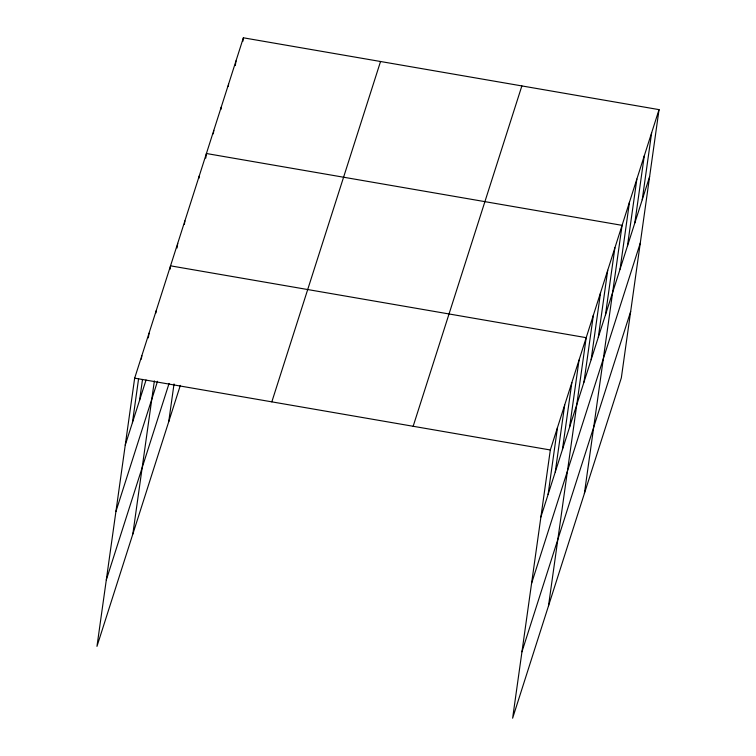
<?xml version="1.0" encoding="UTF-8"?>
<svg xmlns="http://www.w3.org/2000/svg" width="756" height="756" viewBox="0 0 756 756"><rect width="100%" height="100%" fill="white"/><g stroke="black" fill="none" stroke-linecap="round" stroke-linejoin="round"><path stroke-width="1.13" d="M659.034 109.629L550.321 449.981L512.625 718.2L621.337 377.849L659.034 109.629L243.375 37.8L134.662 378.151L96.966 646.371L180.334 385.371M132.423 422.68L138.584 378.794M141.344 359.157L141.835 355.689M139.595 400.217L142.515 379.427M148.365 337.847L149.008 333.226M155.859 313.069L156.19 310.763M132.839 534.057L154.366 380.911M170.053 269.297L170.535 265.838L586.193 337.667L548.497 605.887M177.065 247.996L177.717 243.375M184.398 224.371L184.889 220.913M198.913 178.293L199.234 175.987M168.72 421.744L174.031 383.953M205.764 158.136L206.416 153.515L622.075 225.345L584.379 493.564M213.324 133.84L213.806 130.372M220.875 109.544L221.196 107.229M228.265 86.401L228.595 84.086M235.333 65.564L235.985 60.943M242.893 41.268L243.375 37.8M548.081 494.509L557.493 427.518M555.254 472.046L564.666 405.055M562.426 449.584L571.848 382.593M569.608 427.121L579.02 360.13M583.953 382.196L593.365 315.195M591.126 359.733L600.548 292.733M598.308 337.27L607.72 270.27M605.48 314.798L614.893 247.807M620.052 269.193L629.465 202.202M627.442 246.05L636.854 179.059M634.832 222.907L644.254 155.916M642.231 199.764L651.644 132.772M125.241 445.142L146.05 380.003M115.914 511.547L157.531 381.26M106.294 579.965L169.079 383.415M271.829 401.852L380.542 61.501M413.154 426.28L521.867 85.929M540.899 516.972L649.621 176.62M531.572 583.377L640.285 243.026M521.952 651.795L630.674 311.444M134.662 378.151L550.321 449.981"/></g></svg>
